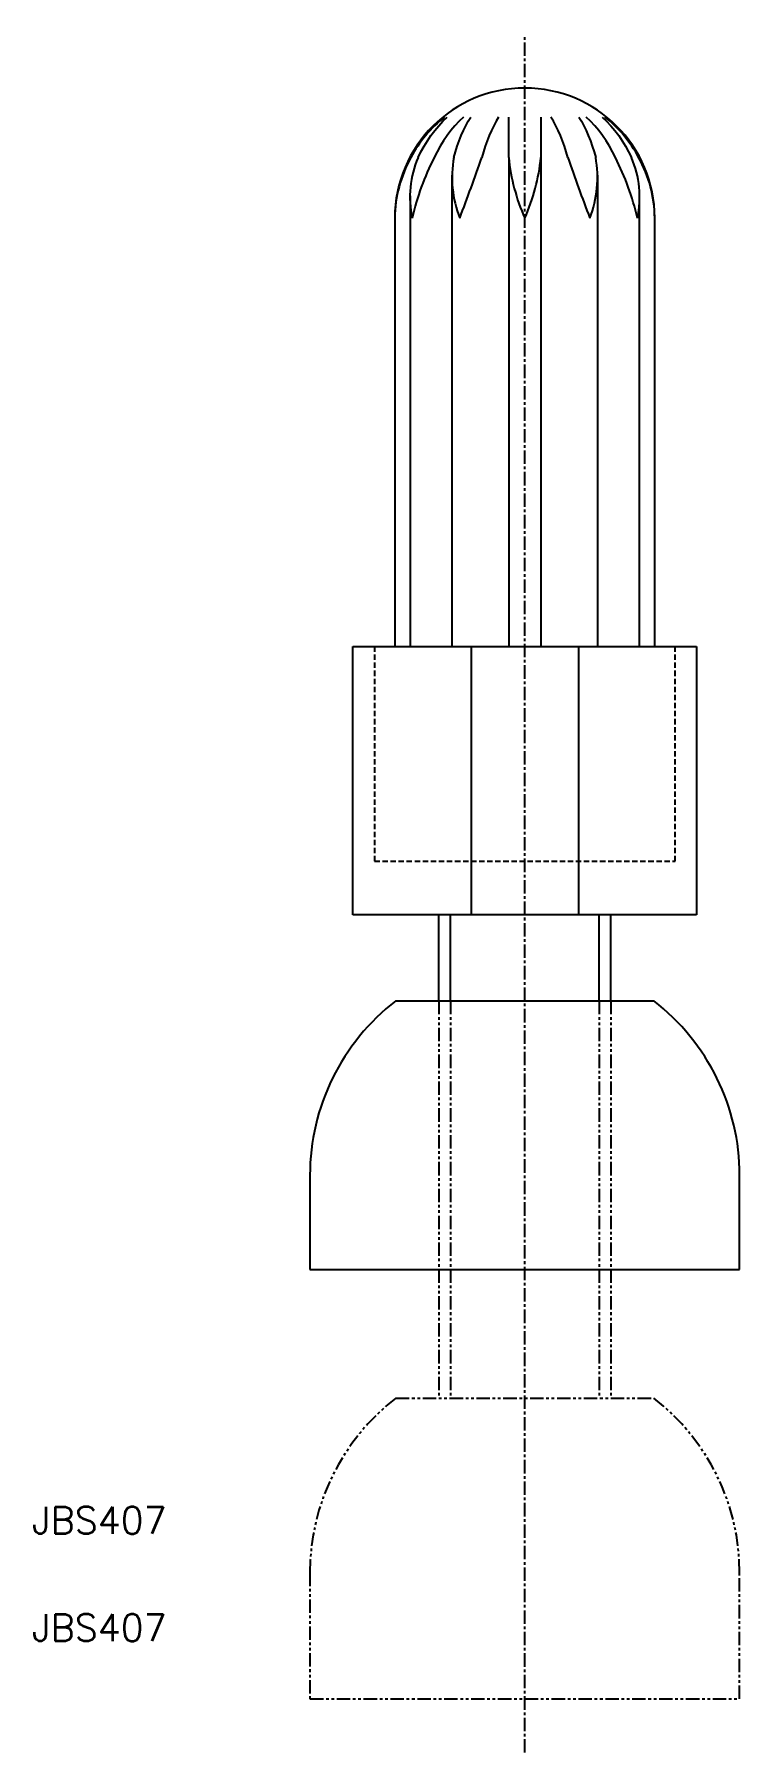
# Model space of a CAD drawing. Extents: x -46 to 20, y -71 to 89.
import ezdxf

# ---------------------------------------------------------------- set-up
doc = ezdxf.new("R2010")
doc.units = 0
for name, pattern in [('CENTER', [2, 1.25, -0.25, 0.25, -0.25]), ('DASHED', [0.75, 0.5, -0.25]), ('PHANTOM', [2.5, 1.25, -0.25, 0.25, -0.25, 0.25, -0.25])]:
    doc.linetypes.add(name, pattern=pattern)
doc.layers.get('0').update_dxf_attribs({"linetype": 'CONTINUOUS'})
doc.layers.add('CENTER', color=1, linetype='CENTER')
doc.styles.add('ARIAL_TTF', font='TXT', dxfattribs={"bigfont": 'bigfont.shx'})

msp = doc.modelspace()

# ---------------------------------------------------------------- linework, layer by layer
at = {"color": 7, "linetype": 'CONTINUOUS'}
for p, q in [((-8.740119, 79.583576), (-8.386653, 80.048745)), ((-8.386653, 80.048745), (-8.013409, 80.491693)), ((-8.013409, 80.491693), (-7.621984, 80.910796)), ((-7.621984, 80.910796), (-7.214102, 81.304637)), ((-6.886653, 80.048745), (-7.240119, 79.583576)), ((-6.513409, 80.491693), (-6.886653, 80.048745)), ((-6.121984, 80.910796), (-6.513409, 80.491693)), ((-5.714102, 81.304637), (-6.121984, 80.910796)), ((-5.912136, 79.583576), (-5.708062, 80.048745)), ((-5.708062, 80.048745), (-5.49257, 80.491693)), ((-5.49257, 80.491693), (-5.26658, 80.910796)), ((-5.26658, 80.910796), (-5.031089, 81.304637)), ((-3.109986, 80.048745), (-3.314059, 79.583576)), ((-2.894493, 80.491693), (-3.109986, 80.048745)), ((-2.668504, 80.910796), (-2.894493, 80.491693)), ((-2.433013, 81.304637), (-2.668504, 80.910796)), ((-1.5, 77.539149), (-1.5, 81.304637)), ((1.5, 81.304637), (1.5, 77.539149)), ((2.668504, 80.910796), (2.433013, 81.304637)), ((2.894493, 80.491693), (2.668504, 80.910796)), ((3.109985, 80.048745), (2.894493, 80.491693)), ((3.314059, 79.583576), (3.109985, 80.048745)), ((5.031089, 81.304637), (5.26658, 80.910796)), ((5.26658, 80.910796), (5.492569, 80.491693)), ((5.492569, 80.491693), (5.708062, 80.048745)), ((5.708062, 80.048745), (5.912135, 79.583576)), ((6.121984, 80.910796), (5.714101, 81.304637)), ((6.513409, 80.491693), (6.121984, 80.910796)), ((6.886653, 80.048745), (6.513409, 80.491693)), ((7.240119, 79.583576), (6.886653, 80.048745)), ((7.214101, 81.304637), (7.621984, 80.910796)), ((7.621984, 80.910796), (8.013409, 80.491693)), ((8.013409, 80.491693), (8.386653, 80.048745)), ((8.386653, 80.048745), (8.740119, 79.583576)), ((-9.668229, 78.073621), (-9.382093, 78.593974)), ((-9.382093, 78.593974), (-9.072359, 79.097995)), ((-9.072359, 79.097995), (-8.740119, 79.583576)), ((-7.882093, 78.593974), (-8.168229, 78.073621)), ((-7.572359, 79.097995), (-7.882093, 78.593974)), ((-7.240119, 79.583576), (-7.572359, 79.097995)), ((-6.44798, 78.073621), (-6.28278, 78.593974)), ((-6.28278, 78.593974), (-6.103954, 79.097995)), ((-6.103954, 79.097995), (-5.912136, 79.583576)), ((-3.684703, 78.593974), (-3.849904, 78.073621)), ((-3.505878, 79.097995), (-3.684703, 78.593974)), ((-3.314059, 79.583576), (-3.505878, 79.097995)), ((3.505878, 79.097995), (3.314059, 79.583576)), ((3.684703, 78.593974), (3.505878, 79.097995)), ((3.849904, 78.073621), (3.684703, 78.593974)), ((5.912135, 79.583576), (6.103954, 79.097995)), ((6.103954, 79.097995), (6.282779, 78.593974)), ((6.282779, 78.593974), (6.44798, 78.073621)), ((7.572358, 79.097995), (7.240119, 79.583576)), ((7.882093, 78.593974), (7.572358, 79.097995)), ((8.168229, 78.073621), (7.882093, 78.593974)), ((8.740119, 79.583576), (9.072358, 79.097995)), ((9.072358, 79.097995), (9.382093, 78.593974)), ((9.382093, 78.593974), (9.668229, 78.073621)), ((-9.929869, 77.539149), (-9.668229, 78.073621)), ((-8.168229, 78.073621), (-8.429869, 77.539149)), ((-6.599038, 77.539149), (-6.44798, 78.073621)), ((-3.849904, 78.073621), (-4.000962, 77.539149)), ((-1.5, 77.539149), (-1.5, 32)), ((1.5, 77.539149), (1.5, 32)), ((4.000962, 77.539149), (3.849904, 78.073621)), ((6.44798, 78.073621), (6.599038, 77.539149)), ((8.429869, 77.539149), (8.168229, 78.073621)), ((9.668229, 78.073621), (9.929869, 77.539149)), ((-6.8, 75.884047), (-6.8, 32)), ((6.8, 32), (6.8, 75.884047)), ((-10.679869, 73.962797), (-10.679869, 32)), ((10.679869, 32), (10.679869, 73.962797)), ((-12.1, 71.9), (-12.1, 32)), ((12.1, 32), (12.1, 71.9)), ((-16, 7), (-16, 32)), ((-16, 32), (-5, 32)), ((-5, 32), (-5, 7)), ((-5, 32), (5, 32)), ((5, 32), (5, 7)), ((5, 32), (16, 32)), ((16, 32), (16, 7)), ((-5, 7), (-16, 7)), ((-8, -1), (-8, 7)), ((5, 7), (-5, 7)), ((16, 7), (5, 7)), ((8, -1), (8, 7)), ((-12, -1), (12, -1)), ((-20, -17.242641), (-20, -26)), ((20, -26), (20, -17.242641)), ((-20, -26), (20, -26))]:
    msp.add_line(p, q, dxfattribs=at)
at = {"color": 3, "linetype": 'DASHED'}
for p, q in [((-14, 32), (-14, 12)), ((14, 12), (14, 32)), ((-14, 12), (14, 12))]:
    msp.add_line(p, q, dxfattribs=at)
at = {"color": 3, "linetype": 'CONTINUOUS'}
for p, q in [((-6.917, -1), (-6.917, 7)), ((6.917, -1), (6.917, 7))]:
    msp.add_line(p, q, dxfattribs=at)
at = {"color": 3, "linetype": 'PHANTOM'}
for p, q in [((-8, -1), (-8, -38)), ((-6.917, -1), (-6.917, -38)), ((6.917, -1), (6.917, -38)), ((8, -1), (8, -38)), ((-12, -38), (12, -38)), ((-20, -54.242641), (-20, -66)), ((20, -66), (20, -54.242641)), ((-20, -66), (20, -66))]:
    msp.add_line(p, q, dxfattribs=at)
at = {"color": 7, "linetype": 'CONTINUOUS'}
for centre, radius, start, end in [((0, 71.9), 12.1, 0.056039, 179.94409), ((0, 71.9), 12.006665, 128.437692, 151.987238), ((0, 71.9), 12.006665, 28.012762, 51.562308), ((-0.179063, 71.748133), 11.921904, 150.938643, 179.270115), ((-1.435551, 73.865824), 9.254554, 156.614177, 192.264028), ((12.609424, 66.70248), 23.666121, 152.748447, 167.313367), ((3.550591, 75.681034), 10.318312, 169.625617, 201.496178), ((-199.030541, 145.213149), 206.437174, 339.198257, 340.863557), ((16.614823, 79.338576), 18.203977, 185.672837, 204.118405), ((-16.614824, 79.338576), 18.203977, 335.881595, 354.327163), ((199.030541, 145.213149), 206.437174, 199.136443, 200.801743), ((-3.550592, 75.681034), 10.318312, 338.503822, 10.374383), ((-12.609424, 66.70248), 23.666121, 12.686633, 27.251553), ((1.43555, 73.865824), 9.254554, 347.735972, 23.385823), ((0.179063, 71.748133), 11.921904, 0.729885, 29.061357), ((0.488961, -17.242641), 20.488961, 127.556672, 180), ((-0.488961, -17.242641), 20.488961, 0, 52.443328)]:
    msp.add_arc(centre, radius, start, end, dxfattribs=at)
at = {"color": 3, "linetype": 'PHANTOM'}
for centre, start, end in [((0.488961, -54.242641), 127.556672, 180), ((-0.488961, -54.242641), 0, 52.443328)]:
    msp.add_arc(centre, 20.488961, start, end, dxfattribs=at)
at = {"layer": 'CENTER', "color": 1, "linetype": 'CENTER'}
msp.add_line((0, -71), (0, 89), dxfattribs=at)

# ---------------------------------------------------------------- texts
at = {"color": 7, "linetype": 'CONTINUOUS', "style": 'ARIAL_TTF'}
for p in [(-45.868887, -50.615707), (-45.868887, -60.615707)]:
    msp.add_text('JBS407', height=2.5, dxfattribs=at).set_placement(p)

doc.saveas('drawing.dxf')
